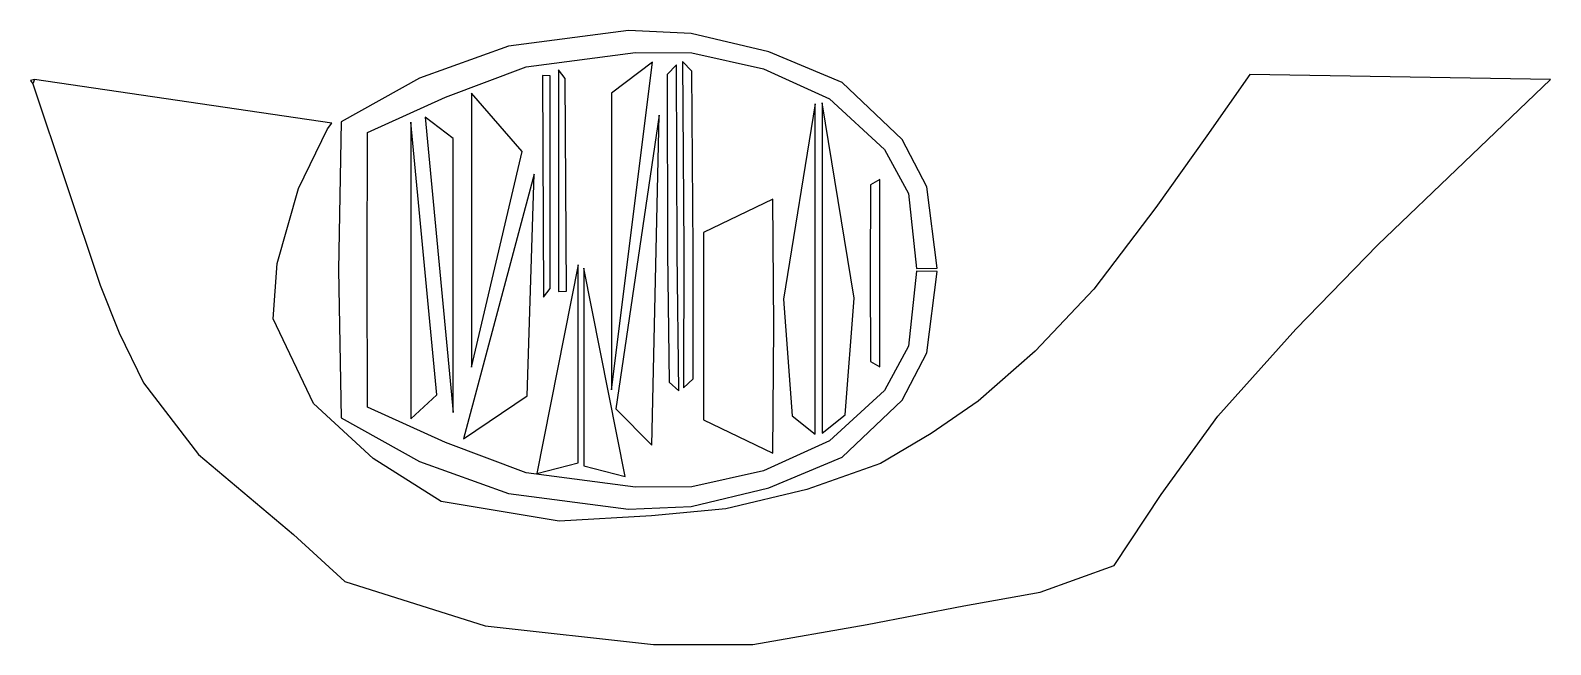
# Model space of a CAD drawing. Extents: x 6 to 671, y 322 to 591.
import ezdxf

# ---------------------------------------------------------------- set-up
doc = ezdxf.new("R2010")
doc.units = 0

msp = doc.modelspace()

# ---------------------------------------------------------------- linework, layer by layer
at = {"layer": 'CutLine', "color": 8, "linetype": 'CONTINUOUS'}
for p, q in [((267.663769, 590.787103), (215.141483, 583.820361)), ((295.110957, 589.499052), (267.663769, 590.787103)), ((329.016252, 581.450844), (295.110957, 589.499052)), ((215.141483, 583.820361), (176.308801, 569.843548)), ((222.926514, 574.870732), (270.794898, 581.048501)), ((270.794898, 581.048501), (295.3847, 580.95496)), ((295.3847, 580.95496), (326.765032, 573.923761)), ((361.153517, 568.006634), (329.016252, 581.450844)), ((187.629773, 561.545702), (222.926514, 574.870732)), ((239.976331, 569.784037), (237.088043, 573.589446)), ((237.088043, 573.589446), (237.088043, 476.597448)), ((278.114726, 576.909056), (260.224798, 563.379387)), ((260.224798, 433.590787), (278.114726, 576.909056)), ((288.654213, 575.782779), (284.541821, 571.548257)), ((288.905771, 493.523086), (288.654213, 575.782779)), ((295.395766, 573.026058), (291.238971, 577.217158)), ((291.238971, 577.217158), (291.851436, 494.959376)), ((295.97624, 494.828572), (295.395766, 573.026058)), ((326.765032, 573.923761), (355.562058, 560.844507)), ((7.798433, 569.343822), (6.069005, 568.818543)), ((6.069005, 568.818543), (7.073643, 567.399444)), ((7.073643, 567.399444), (36.589317, 479.301081)), ((137.932184, 550.276122), (7.798433, 569.343822)), ((176.308801, 569.843548), (142.033743, 550.734747)), ((233.416125, 570.869415), (230.022116, 571.024123)), ((230.022116, 571.024123), (230.548393, 474.045562)), ((233.416125, 477.866193), (233.416125, 570.869415)), ((240.481157, 476.770637), (239.976331, 569.784037)), ((284.541821, 571.548257), (284.782571, 493.348975)), ((387.424069, 543.114755), (361.153517, 568.006634)), ((539.466917, 571.48855), (520.64744, 544.668637)), ((670.972698, 569.343822), (539.466917, 571.48855)), ((595.446028, 496.954194), (670.972698, 569.343822)), ((153.537616, 546.097171), (187.629773, 561.545702)), ((199.011605, 563.267133), (199.011605, 443.429254)), ((221.112675, 537.86966), (199.011605, 563.267133)), ((260.224798, 563.379387), (260.224798, 433.590787)), ((349.361084, 558.674754), (335.499283, 473.269267)), ((349.361084, 414.238551), (349.361084, 558.674754)), ((366.299327, 473.686398), (352.387037, 559.09561)), ((352.387037, 559.09561), (352.387037, 414.665087)), ((355.562058, 560.844507), (379.639728, 538.749557)), ((190.983864, 543.468966), (178.72576, 552.855965)), ((178.72576, 552.855965), (190.983864, 423.631086)), ((281.095661, 553.695273), (262.125127, 425.284023)), ((277.866487, 409.295172), (281.095661, 553.695273)), ((123.316885, 521.603277), (136.046927, 547.68075)), ((136.046927, 547.68075), (137.932184, 550.276122)), ((142.033743, 550.734747), (140.777644, 486.044795)), ((153.42196, 486.0449), (153.537616, 546.097171)), ((183.78598, 431.389449), (172.447849, 550.679958)), ((172.447849, 550.679958), (172.447849, 420.899249)), ((190.983864, 423.631086), (190.983864, 543.468966)), ((379.639728, 538.749557), (390.13654, 519.393357)), ((398.178304, 522.302372), (387.424069, 543.114755)), ((520.64744, 544.668637), (498.317458, 513.293168)), ((199.011605, 443.429254), (221.112675, 537.86966)), ((226.399698, 527.89106), (195.441046, 412.13122)), ((223.394763, 430.957636), (226.399698, 527.89106)), ((377.590243, 525.561309), (373.456695, 523.166081)), ((377.577891, 484.561825), (377.590243, 525.561309)), ((113.937434, 488.86818), (123.316885, 521.603277)), ((373.456695, 523.166081), (373.314193, 484.56157)), ((390.13654, 519.393357), (393.592564, 486.685211)), ((402.606074, 486.731803), (398.178304, 522.302372)), ((330.79426, 517.013336), (300.452194, 502.424026)), ((331.212631, 461.406669), (330.79426, 517.013336)), ((498.317458, 513.293168), (471.162222, 477.551896)), ((300.452194, 502.424026), (300.428659, 461.424547)), ((284.782571, 493.348975), (285.451913, 436.950568)), ((289.628766, 433.060121), (288.905771, 493.523086)), ((291.851436, 494.959376), (291.763337, 434.492149)), ((295.899103, 438.426246), (295.97624, 494.828572)), ((559.488301, 460.048402), (595.446028, 496.954194)), ((112.241829, 464.650651), (113.937434, 488.86818)), ((140.777644, 486.044795), (142.033743, 421.35504)), ((153.538436, 425.99263), (153.42196, 486.0449)), ((245.595653, 488.173865), (227.544969, 396.939157)), ((245.595653, 401.627277), (245.595653, 488.173865)), ((248.188051, 486.84032), (248.188051, 400.289454)), ((266.217627, 395.589666), (248.188051, 486.84032)), ((393.593353, 485.405127), (390.13715, 452.697174)), ((393.592564, 486.685211), (402.606074, 486.731803)), ((402.606863, 485.358771), (393.593353, 485.405127)), ((36.589317, 479.301081), (44.830429, 458.54935)), ((373.314193, 484.56157), (373.456462, 445.956593)), ((377.590243, 443.562232), (377.577891, 484.561825)), ((398.178845, 449.788082), (402.606863, 485.358771)), ((230.548393, 474.045562), (233.416125, 477.866193)), ((237.088043, 476.597448), (240.481157, 476.770637)), ((335.499283, 473.269267), (339.281822, 422.151655)), ((362.466184, 422.579591), (366.299327, 473.686398)), ((471.162222, 477.551896), (445.55183, 450.450855)), ((129.955918, 427.644006), (112.241829, 464.650651)), ((300.428659, 461.424547), (300.429829, 420.424952)), ((330.79426, 405.801493), (331.212631, 461.406669)), ((525.45183, 422.046544), (559.488301, 460.048402)), ((44.830429, 458.54935), (55.600046, 436.58965)), ((390.13715, 452.697174), (379.639945, 433.341074)), ((373.456462, 445.956593), (377.590243, 443.562232)), ((387.42428, 428.975802), (398.178845, 449.788082)), ((445.55183, 450.450855), (420.635911, 428.584252)), ((55.600046, 436.58965), (79.655417, 405.308056)), ((285.451913, 436.950568), (289.628766, 433.060121)), ((291.763337, 434.492149), (295.899103, 438.426246)), ((379.639945, 433.341074), (355.562129, 411.246675)), ((156.029217, 403.510021), (129.955918, 427.644006)), ((187.630962, 410.544745), (153.538436, 425.99263)), ((172.447849, 420.899249), (183.78598, 431.389449)), ((195.441046, 412.13122), (223.394763, 430.957636)), ((361.15357, 404.084334), (387.42428, 428.975802)), ((420.635911, 428.584252), (400.084181, 414.405538)), ((142.033743, 421.35504), (176.310032, 402.246857)), ((262.125127, 425.284023), (277.866487, 409.295172)), ((300.429829, 420.424952), (330.79426, 405.801493)), ((339.281822, 422.151655), (349.361084, 414.238551)), ((352.387037, 414.665087), (362.466184, 422.579591)), ((500.622837, 387.730452), (525.45183, 422.046544)), ((400.084181, 414.405538), (377.954082, 401.338476)), ((222.927731, 397.220506), (187.630962, 410.544745)), ((355.562129, 411.246675), (326.768791, 398.151058)), ((79.655417, 405.308056), (121.184219, 370.305803)), ((185.736108, 384.729607), (156.029217, 403.510021)), ((176.310032, 402.246857), (215.142914, 388.270577)), ((227.544969, 396.939157), (245.595653, 401.627277)), ((248.188051, 400.289454), (266.217627, 395.589666)), ((329.016247, 390.640589), (361.15357, 404.084334)), ((377.954082, 401.338476), (345.6343, 389.963393)), ((270.793528, 391.036171), (222.927731, 397.220506)), ((326.768791, 398.151058), (295.377149, 391.183935)), ((215.142914, 388.270577), (267.662363, 381.304772)), ((295.377149, 391.183935), (270.793528, 391.036171)), ((295.11089, 382.592702), (329.016247, 390.640589)), ((345.6343, 389.963393), (310.228008, 381.586808)), ((480.034404, 356.779141), (500.622837, 387.730452)), ((237.282961, 376.09096), (185.736108, 384.729607)), ((267.662363, 381.304772), (295.11089, 382.592702)), ((310.228008, 381.586808), (277.680684, 378.409389)), ((277.680684, 378.409389), (237.282961, 376.09096)), ((121.184219, 370.305803), (143.526814, 349.739126)), ((447.657222, 345.095118), (480.034404, 356.779141)), ((143.526814, 349.739126), (205.021307, 330.317052)), ((414.284168, 339.017668), (447.657222, 345.095118)), ((372.111828, 330.855872), (414.284168, 339.017668)), ((205.021307, 330.317052), (278.631034, 322.219366)), ((322.072793, 322.132189), (372.111828, 330.855872)), ((278.631034, 322.219366), (322.072793, 322.132189))]:
    msp.add_line(p, q, dxfattribs=at)
at = {"layer": 'MountainLine', "color": 5, "linetype": 'CONTINUOUS'}
msp.add_line((7.798433, 569.343822), (7.073643, 567.399444), dxfattribs=at)

doc.saveas('drawing.dxf')
